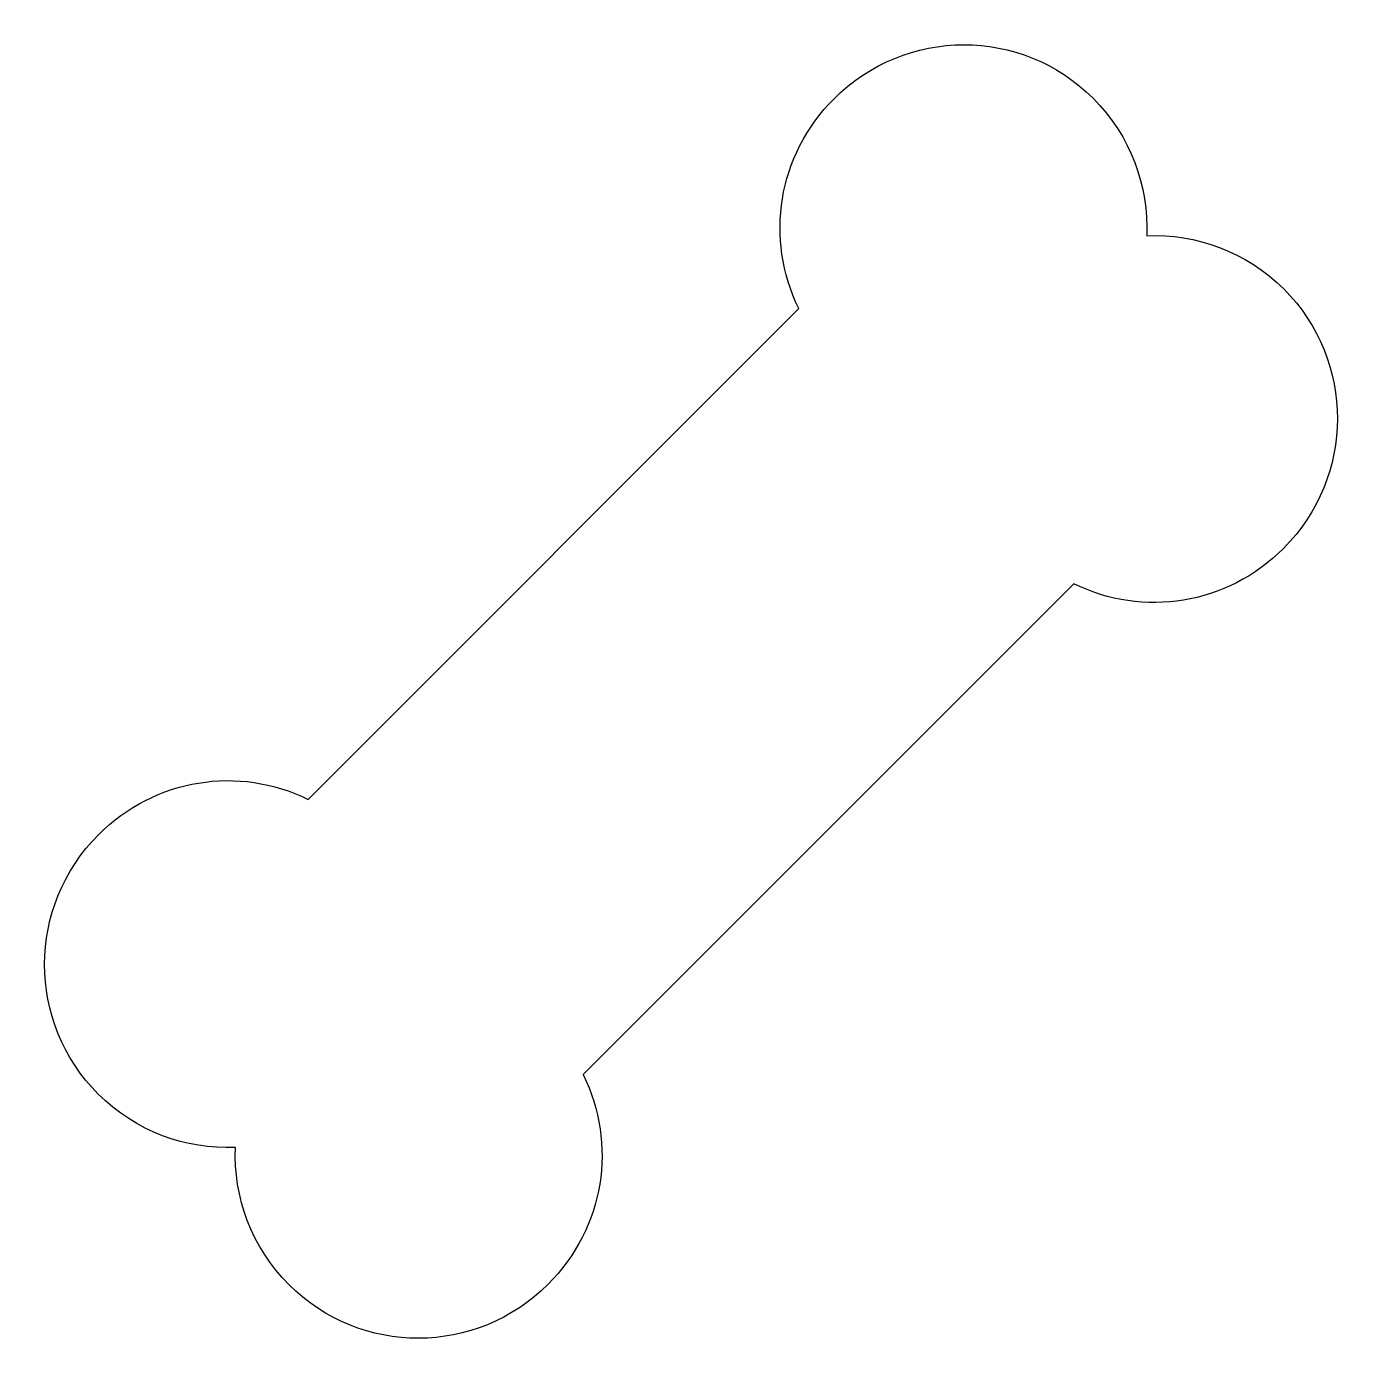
# Model space of a CAD drawing. Header units: centimetres. Extents: x -12 to 12, y -12 to 12.
import ezdxf

# ---------------------------------------------------------------- set-up
doc = ezdxf.new("R2010")
doc.units = ezdxf.units.CM
doc.header["$MEASUREMENT"] = 0
doc.layers.add('Layer 1', color=7, linetype='Continuous')

msp = doc.modelspace()

# ---------------------------------------------------------------- linework, layer by layer
at = {"layer": 'Layer 1'}
msp.add_open_spline([(8.26028, 8.25898), (8.2973, 9.15592), (7.97453, 10.06344), (7.28926, 10.74871), (7.28926, 10.74871), (5.99016, 12.04784), (3.89201, 12.0399), (2.59291, 10.74077), (2.59291, 10.74077), (1.56633, 9.71419), (1.33614, 8.20077), (1.95262, 6.94135), (1.95262, 6.94135), (1.95262, 6.94135), (-6.94003, -1.95394), (-6.94003, -1.95394), (-6.94003, -1.95394), (-8.19945, -1.33746), (-9.71286, -1.56765), (-10.73945, -2.59423), (-10.73945, -2.59423), (-12.03855, -3.89069), (-12.04385, -5.99413), (-10.74474, -7.29323), (-10.74474, -7.29323), (-10.05947, -7.9785), (-9.15459, -8.29865), (-8.25766, -8.26163), (-8.25766, -8.26163), (-8.2947, -9.15854), (-7.97191, -10.06609), (-7.28664, -10.74871), (-7.28664, -10.74871), (-5.98754, -12.04781), (-3.88939, -12.03988), (-2.59029, -10.74077), (-2.59029, -10.74077), (-1.56368, -9.71416), (-1.33616, -8.20077), (-1.95262, -6.94133), (-1.95262, -6.94133), (-1.95262, -6.94133), (6.94003, 1.95132), (6.94003, 1.95132), (6.94003, 1.95132), (8.19947, 1.33484), (9.71286, 1.56503), (10.73947, 2.59161), (10.73947, 2.59161), (12.03857, 3.89074), (12.04387, 5.99418), (10.74474, 7.29326), (10.74474, 7.29326), (10.05944, 7.97585), (9.15722, 8.29602), (8.26028, 8.25898)], degree=3, knots=[0, 0, 0, 0, 0.06666667, 0.06666667, 0.06666667, 0.06666667, 0.13333333, 0.13333333, 0.13333333, 0.13333333, 0.2, 0.2, 0.2, 0.2, 0.26666667, 0.26666667, 0.26666667, 0.26666667, 0.33333333, 0.33333333, 0.33333333, 0.33333333, 0.4, 0.4, 0.4, 0.4, 0.46666667, 0.46666667, 0.46666667, 0.46666667, 0.53333333, 0.53333333, 0.53333333, 0.53333333, 0.6, 0.6, 0.6, 0.6, 0.66666667, 0.66666667, 0.66666667, 0.66666667, 0.73333333, 0.73333333, 0.73333333, 0.73333333, 0.8, 0.8, 0.8, 0.8, 0.86666667, 0.86666667, 0.86666667, 0.86666667, 1, 1, 1, 1], dxfattribs=at)

doc.saveas('drawing.dxf')
